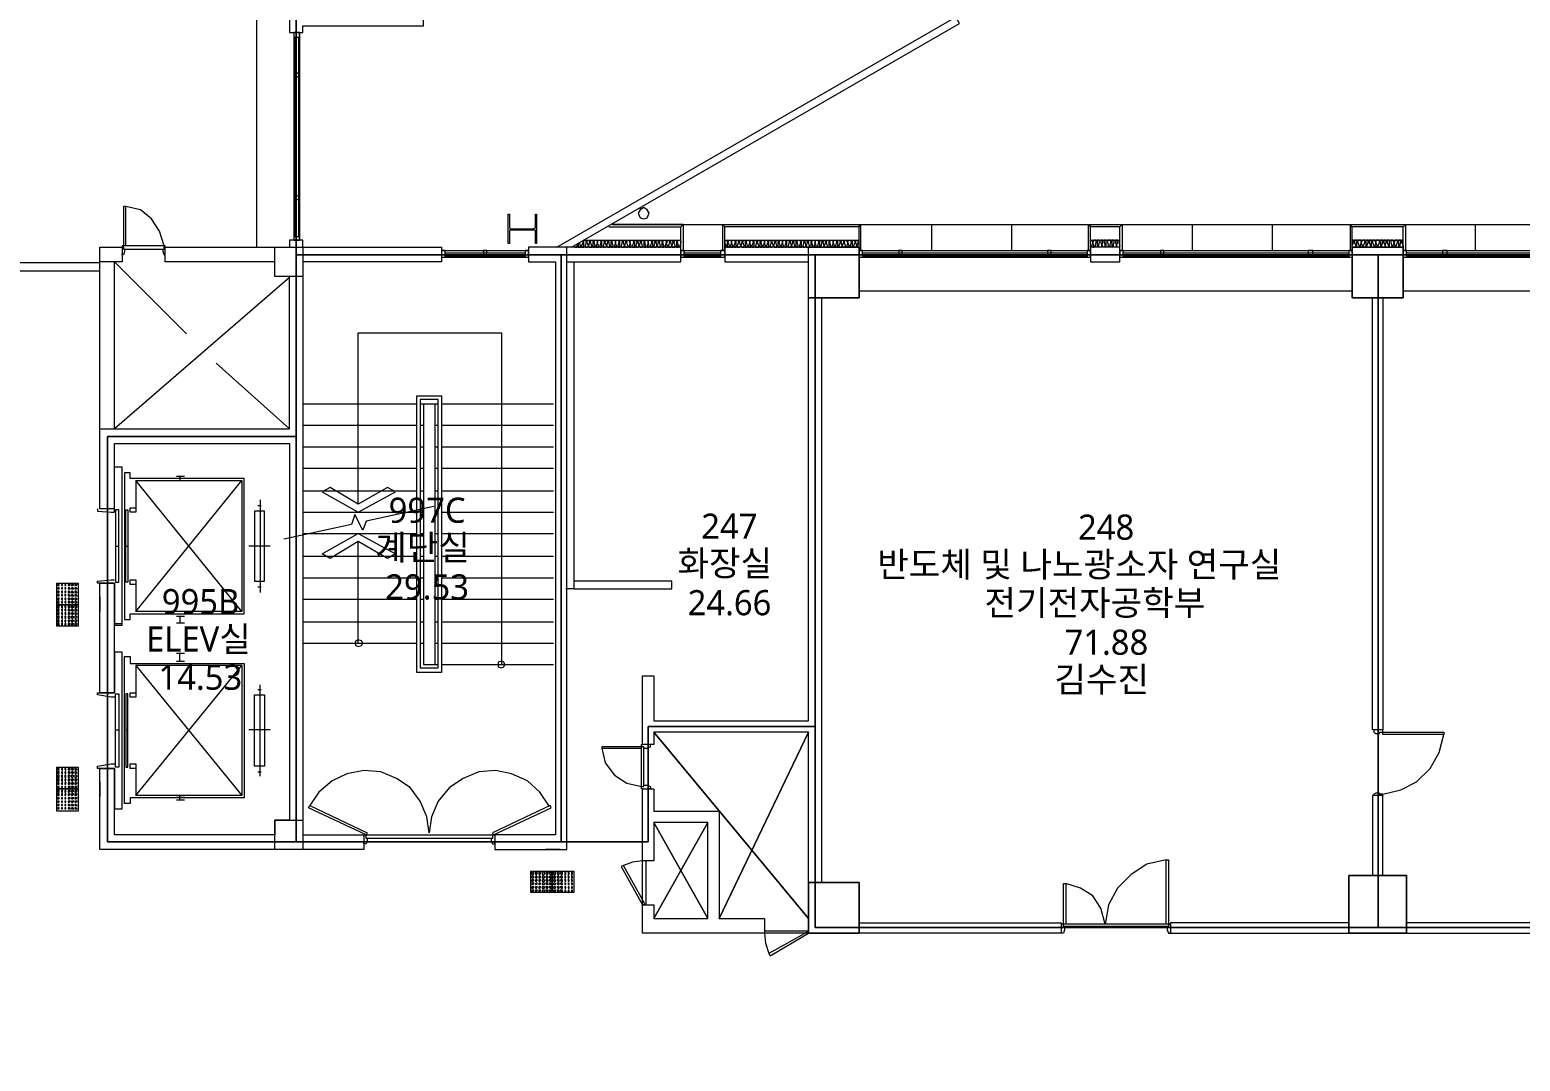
# Model space of a CAD drawing. Header units: millimetres. Extents: x -4020 to 126975, y -1911 to 106713.
# Drawn here: x 75622 to 96153, y 27862 to 42070 of the extents above; entities that cross this region are included whole.
import ezdxf

# ---------------------------------------------------------------- set-up
doc = ezdxf.new("R2010")
doc.units = ezdxf.units.MM
doc.layers.add('PDF_문자', color=7, linetype='Continuous')
doc.layers.add('PDF_형상', color=7, linetype='Continuous')
doc.styles.add('PDF 맑은 고딕', font='malgun.ttf')

msp = doc.modelspace()

# ---------------------------------------------------------------- linework, layer by layer
at = {"layer": 'PDF_형상', "lineweight": 5}
for points in [[(83083, 39078), (88430, 42156), (87933, 43026)], [(79197, 42731), (79197, 42031), (79383, 42031), (79383, 42125), (81047, 42125), (81047, 42715), (80440, 42731)], [(74083, 42622), (79290, 42622), (79290, 38969), (86441, 38969), (109447, 38969), (109447, 24466), (105436, 24466), (105436, 20471), (101690, 20471), (97944, 20471), (94198, 20471), (90436, 20471), (86689, 20471), (82943, 20471), (79197, 20471), (75435, 20471)], [(109447, 27000), (109447, 29704), (105436, 29704), (101690, 29704), (94198, 29704), (86441, 29704), (86441, 32471), (84140, 32471), (84140, 30886), (79290, 30886), (76694, 30886), (76694, 36466), (79290, 36466), (79290, 38969), (79290, 42622), (74083, 42622)], [(79197, 42575), (78746, 42575), (78746, 39078)], [(82881, 39078), (88384, 42249)], [(79259, 42031), (79259, 39171)], [(79275, 41969), (79275, 39218)], [(79321, 41969), (79321, 39218)], [(79337, 42031), (79337, 39171)], [(76943, 39093), (76943, 39637), (76912, 39637), (76912, 39047), (77471, 39047), (77471, 39093), (77409, 39295), (77300, 39466), (77145, 39591), (76943, 39637)], [(84031, 39622), (84031, 39606)], [(83596, 39358), (84591, 39358), (84622, 39389), (83643, 39389), (108810, 39389)], [(88042, 39389), (88042, 39031)], [(89146, 39389), (89146, 39031)], [(91633, 39389), (91633, 39031)], [(92736, 39389), (92736, 39031)], [(95534, 39389), (95534, 39031)], [(78995, 38876), (77487, 38876), (77487, 39078), (81295, 39078), (81295, 38876), (79383, 38876), (79383, 30979), (80223, 30979), (80223, 30777), (76585, 30777), (76585, 31896), (76787, 31896), (76787, 31337), (76896, 31337), (76896, 33497), (76787, 33497), (76787, 32938), (76585, 32938), (76585, 34446), (76787, 34446), (76787, 33870), (76896, 33870), (76896, 36047), (76787, 36047)], [(76787, 35472), (76585, 35472), (76585, 39078), (76896, 39078), (76896, 38876), (76585, 38876)], [(77487, 39078), (77487, 39093), (76896, 39093), (76896, 39078)], [(76927, 39047), (76927, 39016), (76912, 38969), (76896, 38969), (76896, 38985)], [(77456, 39047), (77456, 39016), (77471, 38969), (77487, 38969), (77487, 38985)], [(81295, 39031), (82492, 39031)], [(83021, 38876), (84591, 38876), (84591, 39078), (82492, 39078), (82492, 38876), (82865, 38876), (82865, 30979), (82026, 30979), (82026, 30777), (83021, 30777), (83021, 39078)], [(83114, 39093), (83130, 39078), (83145, 39078), (83161, 39078), (83161, 39093), (83161, 39109)], [(83176, 39125), (83176, 39093), (83176, 39078), (83192, 39078), (83207, 39078), (83207, 39093), (83192, 39140)], [(83239, 39156), (83239, 39140), (83223, 39093), (83223, 39078), (83239, 39078), (83254, 39078), (83254, 39093), (83254, 39140), (83254, 39156), (83254, 39171), (83270, 39171), (83285, 39156), (83285, 39140), (83270, 39093), (83270, 39078), (83285, 39078), (83301, 39078), (83316, 39093), (83301, 39140), (83301, 39156), (83301, 39171), (83316, 39171), (83332, 39156), (83332, 39140), (83316, 39093), (83316, 39078), (83347, 39078), (83363, 39078), (83363, 39093), (83347, 39140), (83347, 39156), (83363, 39171), (83378, 39171), (83378, 39156), (83378, 39140), (83378, 39093), (83378, 39078), (83394, 39078), (83410, 39078), (83410, 39093), (83394, 39140), (83394, 39156), (83410, 39171), (83425, 39171), (83441, 39156), (83441, 39140), (83441, 39156), (83456, 39171), (83472, 39171), (83487, 39156), (83487, 39140), (83472, 39093), (83472, 39078), (83487, 39078), (83503, 39078), (83503, 39093), (83503, 39140), (83503, 39156), (83503, 39171), (83518, 39171), (83534, 39156), (83534, 39140), (83518, 39093), (83518, 39078), (83534, 39078), (83549, 39078), (83565, 39093), (83549, 39140), (83549, 39156), (83565, 39171), (83581, 39156), (83581, 39140), (83565, 39093), (83581, 39078), (83596, 39078), (83612, 39078), (83612, 39093), (83596, 39140), (83596, 39156), (83612, 39171), (83627, 39171), (83627, 39156), (83627, 39140), (83627, 39093), (83627, 39078), (83643, 39078), (83658, 39078), (83658, 39093), (83643, 39140), (83643, 39156), (83658, 39171), (83674, 39171), (83689, 39156), (83689, 39140), (83689, 39156), (83705, 39171), (83720, 39171), (83736, 39156), (83736, 39140), (83720, 39093), (83720, 39078), (83736, 39078), (83751, 39078), (83751, 39093), (83751, 39140), (83751, 39156), (83751, 39171), (83767, 39171), (83783, 39156), (83783, 39140), (83767, 39093), (83767, 39078), (83783, 39078), (83814, 39078), (83814, 39093), (83798, 39140), (83798, 39156), (83814, 39171), (83829, 39171), (83829, 39156), (83829, 39140), (83814, 39093), (83829, 39078), (83845, 39078), (83860, 39078), (83860, 39093), (83845, 39140), (83845, 39156), (83860, 39171), (83876, 39171), (83876, 39156), (83891, 39140), (83891, 39156), (83907, 39171), (83922, 39171), (83938, 39156), (83938, 39140), (83922, 39093), (83922, 39078), (83938, 39078), (83954, 39078), (83954, 39093), (83954, 39140), (83954, 39156), (83954, 39171), (83969, 39171), (83985, 39156), (83985, 39140), (83969, 39093), (83969, 39078), (83985, 39078), (84000, 39078), (84016, 39093), (84000, 39140), (84000, 39156), (84000, 39171), (84016, 39171), (84031, 39156), (84031, 39140), (84016, 39093), (84031, 39078), (84047, 39078), (84062, 39078), (84062, 39093), (84047, 39140), (84047, 39156), (84062, 39171), (84078, 39171), (84078, 39156), (84078, 39140), (84078, 39093), (84078, 39078), (84093, 39078), (84109, 39078), (84109, 39093), (84093, 39140), (84093, 39156), (84109, 39171), (84125, 39171), (84140, 39156), (84140, 39140), (84140, 39156), (84156, 39171), (84171, 39171), (84187, 39156), (84187, 39140), (84171, 39093), (84171, 39078), (84187, 39078), (84202, 39078), (84202, 39093), (84202, 39140), (84202, 39156), (84202, 39171), (84218, 39171), (84233, 39156), (84233, 39140), (84218, 39093), (84218, 39078), (84233, 39078), (84249, 39078), (84264, 39093), (84249, 39140), (84249, 39156), (84264, 39171), (84280, 39171), (84280, 39156), (84280, 39140), (84264, 39093), (84280, 39078), (84296, 39078), (84311, 39078), (84311, 39093), (84296, 39140), (84296, 39156), (84311, 39171), (84327, 39171), (84327, 39156), (84327, 39140), (84327, 39093), (84327, 39078), (84342, 39078), (84358, 39078), (84358, 39093), (84342, 39140), (84342, 39156), (84358, 39171), (84373, 39171), (84389, 39156), (84389, 39140), (84404, 39156), (84404, 39171), (84420, 39171), (84435, 39156), (84435, 39140), (84420, 39093), (84420, 39078), (84435, 39078), (84451, 39078), (84467, 39093), (84451, 39140), (84451, 39156), (84451, 39171), (84467, 39171), (84482, 39156), (84482, 39140), (84467, 39093), (84467, 39078), (84498, 39078), (84513, 39078), (84513, 39093), (84498, 39140), (84498, 39156), (84513, 39171), (84529, 39171), (84529, 39156), (84529, 39140), (84529, 39093), (84529, 39078), (84544, 39078), (84560, 39078), (84560, 39093), (84544, 39140), (84544, 39156), (84560, 39171), (84575, 39171), (84591, 39156), (84591, 39140), (84575, 39093), (84575, 39078), (84591, 39078)], [(83254, 39171), (84591, 39171)], [(87047, 29767), (89829, 29767), (89829, 29627), (86347, 29627), (86347, 32394), (84218, 32394), (84218, 32223), (84062, 32223), (84062, 33171), (84218, 33171), (84218, 32549), (86347, 32549), (86347, 39078)], [(84591, 39031), (85197, 39031)], [(85197, 39171), (87047, 39171)], [(85197, 39078), (85213, 39078), (85213, 39093), (85197, 39140), (85197, 39156), (85213, 39171), (85228, 39171), (85228, 39156), (85228, 39140), (85228, 39093), (85228, 39078), (85244, 39078), (85259, 39078), (85259, 39093), (85244, 39140), (85244, 39156), (85259, 39171), (85275, 39171), (85290, 39156), (85290, 39140), (85290, 39156), (85306, 39171), (85322, 39171), (85337, 39156), (85337, 39140), (85322, 39093), (85322, 39078), (85337, 39078), (85353, 39078), (85353, 39093), (85353, 39140), (85353, 39156), (85353, 39171), (85368, 39171), (85384, 39156), (85384, 39140), (85368, 39093), (85368, 39078), (85384, 39078), (85399, 39078), (85415, 39093), (85399, 39140), (85399, 39156), (85415, 39171), (85430, 39171), (85430, 39156), (85430, 39140), (85415, 39093), (85430, 39078), (85446, 39078), (85461, 39078), (85461, 39093), (85446, 39140), (85446, 39156), (85461, 39171), (85477, 39171), (85477, 39156), (85477, 39140), (85477, 39093), (85477, 39078), (85493, 39078), (85508, 39078), (85508, 39093), (85493, 39140), (85493, 39156), (85508, 39171), (85524, 39171), (85539, 39156), (85539, 39140), (85539, 39156), (85555, 39171), (85570, 39171), (85586, 39156), (85586, 39140), (85570, 39093), (85570, 39078), (85586, 39078), (85601, 39078), (85601, 39093), (85601, 39140), (85601, 39156), (85601, 39171), (85617, 39171), (85632, 39156), (85632, 39140), (85617, 39093), (85617, 39078), (85632, 39078), (85663, 39078), (85663, 39093), (85648, 39140), (85648, 39156), (85663, 39171), (85679, 39171), (85679, 39156), (85679, 39140), (85679, 39093), (85679, 39078), (85695, 39078), (85710, 39078), (85710, 39093), (85695, 39140), (85695, 39156), (85710, 39171), (85726, 39171), (85741, 39156), (85741, 39140), (85741, 39156), (85757, 39171), (85772, 39171), (85788, 39156), (85788, 39140), (85772, 39093), (85772, 39078), (85788, 39078), (85803, 39078), (85803, 39093), (85803, 39140), (85803, 39156), (85803, 39171), (85819, 39171), (85834, 39156), (85834, 39140), (85819, 39093), (85819, 39078), (85834, 39078), (85850, 39078), (85866, 39093), (85850, 39140), (85850, 39156), (85850, 39171), (85866, 39171), (85881, 39156), (85881, 39140), (85866, 39093), (85881, 39078), (85897, 39078), (85912, 39078), (85912, 39093), (85897, 39140), (85897, 39156), (85912, 39171), (85928, 39171), (85928, 39156), (85928, 39140), (85928, 39093), (85928, 39078), (85943, 39078), (85959, 39078), (85959, 39093), (85943, 39140), (85943, 39156), (85959, 39171), (85974, 39171), (85990, 39156), (85990, 39140), (85990, 39156), (86005, 39171), (86021, 39171), (86037, 39156), (86037, 39140), (86021, 39093), (86021, 39078), (86037, 39078), (86052, 39078), (86052, 39093), (86052, 39140), (86052, 39156), (86052, 39171), (86068, 39171), (86083, 39156), (86083, 39140), (86068, 39093), (86068, 39078), (86083, 39078), (86114, 39078), (86114, 39093), (86099, 39140), (86099, 39156), (86114, 39171), (86130, 39171), (86130, 39156), (86130, 39140), (86114, 39093), (86130, 39078), (86145, 39078), (86161, 39078), (86161, 39093), (86145, 39140), (86145, 39156), (86161, 39171), (86176, 39171), (86176, 39156), (86176, 39140), (86176, 39093), (86176, 39078), (86192, 39078), (86208, 39078), (86208, 39093), (86192, 39140), (86192, 39156), (86208, 39171), (86223, 39171), (86239, 39156), (86239, 39140), (86223, 39093), (86223, 39078), (86239, 39078), (86254, 39078), (86254, 39093), (86254, 39140), (86254, 39156), (86254, 39171), (86270, 39171), (86285, 39156), (86285, 39140), (86270, 39093), (86270, 39078), (86285, 39078), (86301, 39078), (86316, 39093), (86301, 39140), (86301, 39156), (86301, 39171), (86316, 39171), (86332, 39156), (86332, 39140), (86316, 39093), (86316, 39078), (86347, 39078), (86363, 39078), (86363, 39093), (86347, 39140), (86347, 39156), (86363, 39171), (86379, 39171), (86379, 39156), (86379, 39140), (86379, 39093), (86379, 39078), (86394, 39078), (86410, 39078), (86410, 39093), (86394, 39140), (86394, 39156), (86410, 39171), (86425, 39171), (86441, 39156), (86441, 39140), (86441, 39156), (86456, 39171), (86472, 39171), (86487, 39156), (86487, 39140), (86472, 39093), (86472, 39078), (86487, 39078), (86503, 39078), (86503, 39093), (86503, 39140), (86503, 39156), (86503, 39171), (86518, 39171), (86534, 39156), (86534, 39140), (86518, 39093), (86518, 39078), (86534, 39078), (86550, 39078), (86565, 39093), (86550, 39140), (86550, 39156), (86565, 39171), (86581, 39156), (86581, 39140), (86565, 39093), (86581, 39078), (86596, 39078), (86612, 39078), (86612, 39093), (86596, 39140), (86596, 39156), (86612, 39171), (86627, 39171), (86627, 39156), (86627, 39140), (86627, 39093), (86627, 39078), (86643, 39078), (86658, 39078), (86658, 39093), (86643, 39140), (86643, 39156), (86658, 39171), (86674, 39171), (86689, 39156), (86689, 39140), (86689, 39156), (86705, 39171), (86721, 39171), (86736, 39156), (86736, 39140), (86721, 39093), (86721, 39078), (86736, 39078), (86752, 39078), (86752, 39093), (86752, 39140), (86752, 39156), (86752, 39171), (86767, 39171), (86783, 39156), (86783, 39140), (86767, 39093), (86767, 39078), (86783, 39078), (86814, 39078), (86814, 39093), (86798, 39140), (86798, 39156), (86814, 39171), (86829, 39171), (86829, 39156), (86829, 39140), (86814, 39093), (86829, 39078), (86845, 39078), (86860, 39078), (86860, 39093), (86845, 39140), (86845, 39156), (86860, 39171), (86876, 39171), (86876, 39156), (86892, 39140), (86892, 39156), (86907, 39171), (86923, 39171), (86938, 39156), (86938, 39140), (86923, 39093), (86923, 39078), (86938, 39078), (86954, 39078), (86954, 39093), (86954, 39140), (86954, 39156), (86954, 39171), (86969, 39171), (86985, 39156), (86985, 39140), (86969, 39093), (86969, 39078), (86985, 39078), (87000, 39078), (87016, 39093), (87000, 39140), (87000, 39156), (87000, 39171), (87016, 39171), (87031, 39156), (87031, 39140), (87016, 39093), (87031, 39078), (87047, 39078)], [(86347, 38378), (87047, 38378), (87047, 39078), (85197, 39078), (85197, 38876), (86347, 38876)], [(87047, 39031), (90234, 39031)], [(90638, 39031), (93840, 39031)], [(94540, 39031), (97742, 39031)], [(76585, 38860), (74145, 38860), (74145, 38751), (76585, 38751)], [(79197, 38658), (76787, 36575), (76787, 38876), (77782, 37881)], [(81295, 38938), (82492, 38938)], [(81342, 39000), (82446, 39000)], [(81342, 38954), (82446, 38954)], [(83114, 38876), (83114, 34368), (83005, 34368)], [(84591, 38938), (85197, 38938)], [(84638, 39000), (85135, 39000)], [(84638, 38954), (85135, 38954)], [(87047, 38938), (90234, 38938)], [(87094, 39000), (90187, 39000)], [(87094, 38954), (90187, 38954)], [(90638, 38938), (93840, 38938)], [(90684, 39000), (93793, 39000)], [(90684, 38954), (93793, 38954)], [(94540, 38938), (97742, 38938)], [(94586, 39000), (97695, 39000)], [(94586, 38954), (97695, 38954)], [(76585, 36575), (79197, 36575), (79197, 38674)], [(93840, 38472), (87047, 38472)], [(101348, 38472), (94540, 38472)], [(86534, 30326), (86534, 38378)], [(94260, 38378), (94260, 32425), (94120, 32425), (94120, 38378)], [(80145, 35534), (80145, 37896), (82119, 37896), (82119, 33326)], [(78187, 37477), (79197, 36575)], [(79383, 36917), (80953, 36917)], [(81000, 36917), (81249, 36917)], [(81047, 36917), (81047, 33326), (81249, 33326)], [(81202, 36917), (81202, 33326)], [(81295, 36917), (82834, 36917)], [(79383, 36622), (80953, 36622)], [(81000, 36622), (81047, 36622)], [(81202, 36622), (81249, 36622)], [(81295, 36622), (82834, 36622)], [(76554, 35472), (76554, 35440), (76741, 35425), (76787, 35425), (76787, 36373), (79197, 36373), (79197, 31181), (78995, 31181), (78995, 30979), (76787, 30979), (76787, 31896), (76554, 31896), (76554, 31927), (76741, 31958), (76787, 31958)], [(79383, 36326), (80953, 36326)], [(81000, 36326), (81047, 36326)], [(81202, 36326), (81249, 36326)], [(81295, 36326), (82834, 36326)], [(79383, 36031), (80953, 36031)], [(81000, 36031), (81047, 36031)], [(81202, 36031), (81249, 36031)], [(81295, 36031), (82834, 36031)], [(77083, 35860), (77083, 35425), (77005, 35425), (77005, 35487), (77083, 35487)], [(78544, 34057), (77083, 35860), (78544, 35860), (78544, 34057), (77083, 34057), (78544, 35860)], [(77642, 35922), (77751, 35922)], [(77642, 35860), (77751, 35860)], [(77689, 35922), (77689, 35860)], [(78793, 35596), (78793, 34321)], [(79383, 35720), (80953, 35720)], [(81000, 35720), (81047, 35720)], [(81202, 35720), (81249, 35720)], [(81295, 35720), (82834, 35720)], [(78762, 35518), (78808, 35518)], [(81187, 35503), (80254, 35301), (80207, 35176), (80099, 35394), (80052, 35254), (79119, 35052)], [(79383, 35425), (80953, 35425)], [(81000, 35425), (81047, 35425)], [(81202, 35425), (81249, 35425)], [(81295, 35425), (82834, 35425)], [(79383, 35130), (80953, 35130)], [(81000, 35130), (81047, 35130)], [(81202, 35130), (81249, 35130)], [(81295, 35130), (82834, 35130)], [(76803, 34959), (76850, 34959)], [(76943, 34959), (76974, 34959)], [(78933, 34959), (78637, 34959)], [(80145, 33622), (80145, 35021)], [(79383, 34819), (80953, 34819)], [(81000, 34819), (81047, 34819)], [(81202, 34819), (81249, 34819)], [(81295, 34819), (82834, 34819)], [(79383, 34523), (80953, 34523)], [(81000, 34523), (81047, 34523)], [(81202, 34523), (81249, 34523)], [(81295, 34523), (82834, 34523)], [(76787, 32876), (76741, 32876), (76554, 32907), (76554, 32938), (76787, 32938), (76787, 34446), (76554, 34446), (76554, 34477), (76741, 34492), (76787, 34492)], [(77083, 34430), (77005, 34430), (77005, 34492), (77083, 34492), (77083, 34057)], [(78762, 34399), (78808, 34399)], [(83114, 34368), (84467, 34368), (84467, 34477), (83114, 34477)], [(76585, 34259), (76585, 34057), (76585, 34259)], [(79383, 34228), (80953, 34228)], [(81000, 34228), (81047, 34228)], [(81202, 34228), (81249, 34228)], [(81295, 34228), (82834, 34228)], [(76896, 33886), (76787, 33886)], [(77642, 33995), (77751, 33995)], [(77642, 33901), (77751, 33901)], [(77689, 33995), (77689, 33901)], [(79383, 33917), (80953, 33917)], [(81000, 33917), (81047, 33917)], [(81202, 33917), (81249, 33917)], [(81295, 33917), (82834, 33917)], [(77642, 33482), (77751, 33482)], [(77689, 33373), (77689, 33482)], [(79383, 33622), (80953, 33622)], [(80207, 33622), (80192, 33653), (80145, 33668), (80114, 33653), (80099, 33622)], [(81000, 33622), (81047, 33622)], [(81202, 33622), (81249, 33622)], [(81295, 33622), (82834, 33622)], [(78544, 33311), (77083, 33311), (77083, 32876), (77005, 32876), (77005, 32938), (77083, 32938)], [(77083, 33311), (78544, 31523)], [(77642, 33373), (77751, 33373)], [(81295, 33326), (82834, 33326)], [(82166, 33326), (82150, 33357), (82119, 33373), (82073, 33357), (82073, 33326)], [(84062, 33171), (84218, 33171), (84218, 32549)], [(78762, 32984), (78808, 32984)], [(78793, 31787), (78793, 33047)], [(76803, 32425), (76850, 32425)], [(76943, 32425), (76974, 32425)], [(78933, 32425), (78637, 32425)], [(94135, 32425), (94135, 32394), (94166, 32378), (94213, 32378), (94213, 32394), (95099, 32394), (95099, 32363), (94260, 32363), (94260, 32425)], [(94260, 31539), (94508, 31601), (94726, 31710), (94913, 31896), (95037, 32114), (95099, 32363)], [(83503, 32176), (83549, 31974), (83674, 31803), (83845, 31694), (84047, 31648), (84078, 31648), (84078, 32192), (84047, 32192), (84047, 32223), (84062, 32223)], [(84062, 31616), (84047, 31616), (84047, 32176)], [(84078, 32176), (84125, 32176), (84171, 32192), (84171, 32223), (84156, 32223)], [(77083, 31896), (77005, 31896), (77005, 31958), (77083, 31958), (77083, 31523)], [(78762, 31850), (78808, 31850)], [(82772, 31383), (82648, 31570), (82477, 31725), (82259, 31819), (82042, 31865), (81808, 31850), (81591, 31756), (81404, 31632), (81249, 31445), (81156, 31228), (81124, 31010), (81093, 31228), (81000, 31445), (80860, 31632), (80674, 31756), (80456, 31850), (80223, 31865), (79990, 31819), (79788, 31725), (79601, 31570), (79477, 31383)], [(76585, 31710), (76585, 31508), (76585, 31710)], [(84078, 31663), (84125, 31663), (84171, 31648), (84171, 31616), (84156, 31616)], [(77642, 31523), (77751, 31523)], [(77642, 31461), (77751, 31461)], [(77689, 31461), (77689, 31523)], [(94260, 30419), (94260, 31523), (94120, 31523), (94120, 30419)], [(94260, 31523), (94260, 31539), (94213, 31539), (94213, 31554), (94166, 31554), (94135, 31539), (94135, 31523)], [(80223, 30964), (80223, 30979), (82026, 30979)], [(80269, 30932), (80269, 30901), (80254, 30855), (80223, 30855), (80223, 30870)], [(81995, 30979), (81995, 30932), (80254, 30932), (80254, 30979)], [(81979, 30932), (81979, 30901), (81995, 30855), (82026, 30855), (82026, 30870)], [(82726, 30777), (82928, 30777), (82726, 30777)], [(84062, 30015), (84062, 30622), (83922, 30606), (83798, 30559)], [(84109, 30622), (84109, 30015)], [(91275, 29751), (91275, 30637), (91306, 30637), (91306, 29720), (89861, 29720), (89861, 30311), (89892, 30311), (89892, 29751)], [(91275, 30637), (91011, 30575), (90793, 30435), (90607, 30248), (90482, 30015), (90436, 29751), (90374, 29969), (90265, 30140), (90094, 30248), (89892, 30311)], [(94586, 29627), (94586, 30419), (93793, 30419), (93793, 29627)], [(86347, 30326), (87047, 30326), (87047, 29627)], [(85741, 29658), (86347, 29658)], [(86347, 29627), (85741, 29627), (85757, 29487), (85803, 29347)], [(91337, 29736), (91337, 29751), (89829, 29751), (89829, 29736)], [(89876, 29720), (89876, 29673), (89861, 29627), (89829, 29627), (89829, 29642)], [(91291, 29720), (91291, 29673), (91306, 29627), (91337, 29627), (91337, 29642)], [(93793, 29767), (91337, 29767), (91337, 29627), (97338, 29627), (97338, 29767), (94586, 29767)]]:
    msp.add_lwpolyline(points, dxfattribs=at)
for points in [[(79259, 42031), (79259, 41969), (79337, 41969), (79337, 42031)], [(79259, 41472), (79259, 41425), (79337, 41425), (79337, 41472)], [(79259, 39777), (79259, 39731), (79337, 39731), (79337, 39777)], [(82586, 39358), (82586, 39529), (82601, 39529), (82601, 39125), (82586, 39125), (82586, 39295), (82586, 39311), (82555, 39311), (82244, 39311), (82228, 39311), (82228, 39295), (82228, 39125), (82213, 39125), (82213, 39529), (82228, 39529), (82228, 39358), (82228, 39342), (82244, 39327), (82555, 39327), (82586, 39342)], [(84156, 39544), (84125, 39591), (84078, 39622), (84031, 39591), (84000, 39544), (84031, 39482), (84078, 39466), (84125, 39482)], [(79259, 39218), (79259, 39171), (79337, 39171), (79337, 39218)], [(84591, 39358), (84622, 39389), (84622, 39031), (84591, 39031)], [(85197, 39358), (85166, 39389), (87063, 39389), (87031, 39358)], [(85197, 39358), (85166, 39389), (85166, 39031), (85197, 39031)], [(87047, 39358), (87063, 39389), (87063, 39031), (87047, 39031)], [(90234, 39358), (90203, 39389), (90203, 39031), (90234, 39031)], [(90249, 39358), (90218, 39389), (90669, 39389), (90638, 39358)], [(90638, 39358), (90669, 39389), (90669, 39031), (90638, 39031)], [(93840, 39358), (93809, 39389), (93809, 39031), (93840, 39031), (93840, 39358), (93809, 39389), (94571, 39389), (94540, 39358)], [(94540, 39358), (94571, 39389), (94571, 39031), (94540, 39031)], [(78995, 38674), (78995, 39078), (79383, 39078), (79383, 38674)], [(79197, 39078), (79383, 39078), (79383, 39171), (79197, 39171)], [(81295, 38938), (81342, 38938), (81342, 39031), (81295, 39031)], [(81871, 38938), (81917, 38938), (81917, 39031), (81871, 39031)], [(82446, 38938), (82492, 38938), (82492, 39031), (82446, 39031)], [(83441, 39140), (83425, 39093), (83425, 39078), (83441, 39078), (83456, 39078), (83456, 39093)], [(83689, 39140), (83674, 39093), (83674, 39078), (83689, 39078), (83705, 39078), (83705, 39093)], [(83891, 39140), (83876, 39093), (83876, 39078), (83891, 39078), (83907, 39078), (83907, 39093)], [(84140, 39140), (84125, 39093), (84125, 39078), (84140, 39078), (84156, 39078), (84156, 39093)], [(84389, 39140), (84373, 39093), (84373, 39078), (84389, 39078), (84404, 39078), (84404, 39093)], [(84591, 38938), (84638, 38938), (84638, 39031), (84591, 39031)], [(85135, 38938), (85197, 38938), (85197, 39031), (85135, 39031)], [(85290, 39140), (85275, 39093), (85275, 39078), (85290, 39078), (85306, 39078), (85306, 39093)], [(85539, 39140), (85524, 39093), (85524, 39078), (85539, 39078), (85555, 39078), (85555, 39093)], [(85741, 39140), (85726, 39093), (85726, 39078), (85741, 39078), (85757, 39078), (85757, 39093)], [(85990, 39140), (85974, 39093), (85974, 39078), (85990, 39078), (86005, 39078), (86005, 39093)], [(86347, 38378), (86347, 39078), (87047, 39078), (87047, 38378)], [(86441, 39140), (86425, 39093), (86425, 39078), (86441, 39078), (86456, 39078), (86456, 39093)], [(86689, 39140), (86674, 39093), (86674, 39078), (86689, 39078), (86705, 39078), (86705, 39093)], [(86892, 39140), (86876, 39093), (86876, 39078), (86892, 39078), (86907, 39078), (86907, 39093)], [(87047, 38938), (87094, 38938), (87094, 39031), (87047, 39031)], [(87591, 38938), (87638, 38938), (87638, 39031), (87591, 39031)], [(89643, 38938), (89690, 38938), (89690, 39031), (89643, 39031)], [(90187, 38938), (90234, 38938), (90234, 39031), (90187, 39031)], [(90622, 39140), (90638, 39093), (90622, 39078), (90607, 39078), (90591, 39093), (90607, 39140), (90607, 39171), (90591, 39171), (90576, 39171), (90576, 39140), (90591, 39093), (90576, 39078), (90560, 39078), (90545, 39093), (90560, 39140), (90560, 39171), (90545, 39171), (90529, 39171), (90529, 39140), (90529, 39093), (90529, 39078), (90513, 39078), (90498, 39093), (90513, 39140), (90513, 39171), (90498, 39171), (90467, 39171), (90467, 39140), (90482, 39093), (90467, 39078), (90451, 39078), (90451, 39093), (90451, 39140), (90451, 39171), (90436, 39171), (90420, 39171), (90420, 39140), (90436, 39093), (90420, 39078), (90405, 39078), (90405, 39093), (90389, 39093), (90405, 39140), (90405, 39171), (90389, 39171), (90374, 39171), (90374, 39140), (90389, 39093), (90374, 39078), (90358, 39078), (90342, 39093), (90358, 39140), (90358, 39171), (90342, 39171), (90327, 39171), (90327, 39140), (90327, 39093), (90327, 39078), (90311, 39078), (90296, 39093), (90311, 39140), (90311, 39171), (90296, 39171), (90280, 39171), (90265, 39140), (90249, 39171), (90234, 39171), (90638, 39171), (90622, 39171)], [(90234, 39078), (90234, 38876), (90638, 38876), (90638, 39078)], [(90265, 39140), (90249, 39093), (90265, 39078), (90280, 39078), (90280, 39093)], [(90638, 38938), (90684, 38938), (90684, 39031), (90638, 39031)], [(91197, 38938), (91244, 38938), (91244, 39031), (91197, 39031)], [(93234, 38938), (93296, 38938), (93296, 39031), (93234, 39031)], [(93793, 38938), (93840, 38938), (93840, 39031), (93793, 39031)], [(94524, 39140), (94540, 39093), (94540, 39078), (94524, 39078), (94508, 39078), (94493, 39078), (94493, 39093), (94508, 39140), (94508, 39171), (94493, 39171), (94477, 39171), (94477, 39140), (94477, 39093), (94477, 39078), (94462, 39078), (94446, 39078), (94446, 39093), (94462, 39140), (94462, 39171), (94446, 39171), (94431, 39171), (94415, 39140), (94400, 39171), (94384, 39171), (94369, 39171), (94369, 39140), (94384, 39093), (94384, 39078), (94369, 39078), (94353, 39078), (94353, 39093), (94353, 39140), (94353, 39171), (94337, 39171), (94322, 39171), (94322, 39140), (94337, 39093), (94337, 39078), (94322, 39078), (94306, 39078), (94291, 39078), (94291, 39093), (94306, 39140), (94306, 39171), (94291, 39171), (94275, 39171), (94275, 39140), (94291, 39093), (94291, 39078), (94275, 39078), (94260, 39078), (94244, 39078), (94244, 39093), (94260, 39140), (94260, 39171), (94244, 39171), (94229, 39171), (94229, 39140), (94229, 39093), (94229, 39078), (94213, 39078), (94198, 39078), (94198, 39093), (94213, 39140), (94213, 39171), (94198, 39171), (94166, 39171), (94166, 39140), (94151, 39171), (94135, 39171), (94120, 39171), (94120, 39140), (94135, 39093), (94135, 39078), (94120, 39078), (94104, 39078), (94104, 39093), (94104, 39140), (94104, 39171), (94089, 39171), (94073, 39171), (94073, 39140), (94089, 39093), (94089, 39078), (94073, 39078), (94058, 39078), (94042, 39078), (94042, 39093), (94058, 39140), (94058, 39171), (94042, 39171), (94027, 39171), (94027, 39140), (94027, 39093), (94027, 39078), (94011, 39078), (93995, 39078), (93995, 39093), (94011, 39140), (94011, 39171), (93995, 39171), (93980, 39171), (93964, 39140), (93964, 39171), (93933, 39171), (93918, 39171), (93918, 39140), (93933, 39093), (93933, 39078), (93918, 39078), (93902, 39078), (93902, 39093), (93902, 39140), (93902, 39171), (93887, 39171), (93871, 39171), (93871, 39140), (93887, 39093), (93887, 39078), (93871, 39078), (93856, 39078), (93840, 39078), (93840, 39093), (93856, 39140), (93856, 39171), (93840, 39171), (94540, 39171), (94524, 39171)], [(94540, 39078), (93840, 39078), (93840, 38378), (94540, 38378)], [(93840, 38378), (93840, 39078), (94540, 39078), (94540, 38378)], [(93964, 39140), (93949, 39093), (93949, 39078), (93964, 39078), (93980, 39078), (93980, 39093)], [(94166, 39140), (94151, 39093), (94151, 39078), (94166, 39078), (94182, 39078), (94182, 39093)], [(94415, 39140), (94400, 39093), (94400, 39078), (94415, 39078), (94431, 39078), (94431, 39093)], [(94540, 38938), (94586, 38938), (94586, 39031), (94540, 39031)], [(95084, 38938), (95146, 38938), (95146, 39031), (95084, 39031)], [(79290, 38969), (79290, 36466), (79290, 30886), (82943, 30886), (82943, 38969)], [(82943, 38969), (82943, 30886), (84140, 30886), (84140, 32471), (86441, 32471), (86441, 38969)], [(94198, 38969), (86441, 38969), (86441, 29704), (92083, 29704), (94198, 29704), (94198, 38969), (94198, 29704), (101690, 29704), (101690, 38969)], [(81295, 33218), (80953, 33218), (80953, 37026), (81295, 37026)], [(81249, 33280), (81249, 36979), (81000, 36979), (81000, 33280)], [(76694, 36466), (76694, 30886), (79290, 30886), (79290, 36466)], [(77005, 35891), (77005, 35969), (76927, 35969), (76927, 33948), (77005, 33948), (77005, 34026), (78575, 34026), (78575, 35891)], [(80549, 35767), (80145, 35534), (79757, 35767), (79648, 35705), (80145, 35425), (80658, 35705)], [(76803, 34461), (76850, 34461), (76850, 35456), (76803, 35456)], [(76974, 35456), (76974, 34461), (76943, 34461), (76943, 35456)], [(80658, 34850), (80549, 34788), (80145, 35021), (79757, 34788), (79648, 34850), (80145, 35130)], [(76290, 34446), (76290, 34150), (75995, 34150), (75995, 34446)], [(76026, 34430), (76010, 34430), (76010, 34414), (76026, 34414)], [(76026, 34368), (76026, 34383), (76010, 34383), (76010, 34368)], [(76026, 34321), (76026, 34337), (76010, 34337), (76010, 34321)], [(76026, 34275), (76026, 34290), (76010, 34290), (76010, 34275)], [(76072, 34430), (76057, 34430), (76057, 34414), (76072, 34414)], [(76072, 34368), (76072, 34383), (76057, 34383), (76057, 34368)], [(76072, 34321), (76072, 34337), (76057, 34337), (76057, 34321)], [(76072, 34275), (76072, 34290), (76057, 34290), (76057, 34275)], [(76119, 34430), (76104, 34430), (76104, 34414), (76119, 34414)], [(76119, 34368), (76119, 34383), (76104, 34383), (76104, 34368)], [(76119, 34321), (76119, 34337), (76104, 34337), (76104, 34321)], [(76119, 34275), (76119, 34290), (76104, 34290), (76104, 34275)], [(76181, 34430), (76166, 34430), (76150, 34430), (76150, 34414), (76166, 34414)], [(76181, 34368), (76166, 34383), (76150, 34383), (76150, 34368), (76166, 34368)], [(76181, 34321), (76166, 34337), (76150, 34337), (76150, 34321), (76166, 34321)], [(76181, 34275), (76166, 34290), (76150, 34290), (76150, 34275), (76166, 34275)], [(76228, 34430), (76212, 34430), (76197, 34430), (76197, 34414), (76212, 34414)], [(76228, 34368), (76212, 34383), (76197, 34383), (76197, 34368), (76212, 34368)], [(76228, 34321), (76212, 34337), (76197, 34337), (76197, 34321), (76212, 34321)], [(76228, 34275), (76212, 34290), (76197, 34290), (76197, 34275), (76212, 34275)], [(76275, 34430), (76259, 34430), (76243, 34430), (76243, 34414), (76259, 34414)], [(76275, 34368), (76259, 34383), (76243, 34383), (76243, 34368), (76259, 34368)], [(76275, 34321), (76259, 34337), (76243, 34337), (76243, 34321), (76259, 34321)], [(76275, 34275), (76259, 34290), (76243, 34290), (76243, 34275), (76259, 34275)], [(76290, 34150), (76290, 33855), (75995, 33855), (75995, 34150)], [(76026, 34228), (76026, 34243), (76010, 34243), (76010, 34228), (76010, 34212)], [(76026, 34181), (76026, 34197), (76010, 34197), (76010, 34181), (76010, 34166)], [(76026, 34119), (76026, 34135), (76010, 34135), (76010, 34119), (76010, 34104)], [(76026, 34072), (76026, 34088), (76010, 34088), (76010, 34072), (76010, 34057)], [(76072, 34228), (76072, 34243), (76057, 34243), (76057, 34228), (76072, 34212)], [(76072, 34181), (76072, 34197), (76057, 34197), (76057, 34181), (76072, 34166)], [(76072, 34119), (76072, 34135), (76057, 34135), (76057, 34119), (76072, 34104)], [(76072, 34072), (76072, 34088), (76057, 34088), (76057, 34072), (76072, 34057)], [(76119, 34228), (76119, 34243), (76104, 34243), (76104, 34228), (76119, 34212)], [(76119, 34181), (76119, 34197), (76104, 34197), (76104, 34181), (76119, 34166)], [(76119, 34119), (76119, 34135), (76104, 34135), (76104, 34119), (76119, 34104)], [(76119, 34072), (76119, 34088), (76104, 34088), (76104, 34072), (76119, 34057)], [(76181, 34228), (76166, 34243), (76150, 34243), (76150, 34228), (76166, 34212), (76166, 34228)], [(76181, 34181), (76166, 34197), (76150, 34197), (76150, 34181), (76166, 34166), (76166, 34181)], [(76181, 34119), (76166, 34135), (76150, 34135), (76150, 34119), (76166, 34104), (76166, 34119)], [(76181, 34072), (76166, 34088), (76150, 34088), (76150, 34072), (76166, 34057), (76166, 34072)], [(76228, 34228), (76212, 34243), (76197, 34243), (76197, 34228), (76212, 34212), (76212, 34228)], [(76228, 34181), (76212, 34197), (76197, 34197), (76197, 34181), (76212, 34166), (76212, 34181)], [(76228, 34119), (76212, 34135), (76197, 34135), (76197, 34119), (76212, 34104), (76212, 34119)], [(76228, 34072), (76212, 34088), (76197, 34088), (76197, 34072), (76212, 34057), (76212, 34072)], [(76275, 34228), (76259, 34243), (76243, 34243), (76243, 34228), (76259, 34212), (76259, 34228)], [(76275, 34181), (76259, 34197), (76243, 34197), (76243, 34181), (76259, 34166), (76259, 34181)], [(76275, 34119), (76259, 34135), (76243, 34135), (76243, 34119), (76259, 34104), (76259, 34119)], [(76275, 34072), (76259, 34088), (76243, 34088), (76243, 34072), (76259, 34057), (76259, 34072)], [(76026, 34026), (76026, 34041), (76010, 34041), (76010, 34026), (76010, 34010)], [(76026, 33979), (76026, 33995), (76010, 33995), (76010, 33979), (76010, 33964), (76026, 33964)], [(76026, 33933), (76010, 33948), (76010, 33933), (76010, 33917), (76026, 33917)], [(76026, 33886), (76010, 33901), (76010, 33886), (76010, 33870), (76026, 33870)], [(76072, 34026), (76072, 34041), (76057, 34041), (76057, 34026), (76072, 34010)], [(76072, 33979), (76072, 33995), (76057, 33995), (76057, 33979), (76057, 33964), (76072, 33964)], [(76072, 33933), (76072, 33948), (76057, 33933), (76057, 33917), (76072, 33917)], [(76072, 33886), (76072, 33901), (76057, 33886), (76057, 33870), (76072, 33870)], [(76119, 34026), (76119, 34041), (76104, 34041), (76104, 34026), (76119, 34010)], [(76119, 33979), (76119, 33995), (76104, 33995), (76104, 33979), (76104, 33964), (76119, 33964)], [(76119, 33933), (76119, 33948), (76104, 33933), (76104, 33917), (76119, 33917)], [(76119, 33886), (76119, 33901), (76104, 33886), (76104, 33870), (76119, 33870)], [(76181, 34026), (76166, 34041), (76150, 34041), (76150, 34026), (76166, 34010), (76166, 34026)], [(76181, 33979), (76166, 33995), (76150, 33995), (76150, 33979), (76150, 33964), (76166, 33964)], [(76181, 33933), (76166, 33933), (76166, 33948), (76150, 33933), (76150, 33917), (76166, 33917)], [(76181, 33886), (76166, 33886), (76166, 33901), (76150, 33886), (76150, 33870), (76166, 33870)], [(76228, 34026), (76212, 34041), (76197, 34041), (76197, 34026), (76212, 34010), (76212, 34026)], [(76228, 33979), (76212, 33995), (76197, 33995), (76197, 33979), (76197, 33964), (76212, 33964)], [(76228, 33933), (76212, 33933), (76212, 33948), (76197, 33933), (76197, 33917), (76212, 33917)], [(76228, 33886), (76212, 33886), (76212, 33901), (76197, 33886), (76197, 33870), (76212, 33870)], [(76275, 34026), (76259, 34041), (76243, 34041), (76243, 34026), (76259, 34010), (76259, 34026)], [(76275, 33979), (76259, 33995), (76243, 33995), (76243, 33979), (76243, 33964), (76259, 33964)], [(76275, 33933), (76259, 33933), (76259, 33948), (76243, 33933), (76243, 33917), (76259, 33917)], [(76275, 33886), (76259, 33886), (76259, 33901), (76243, 33886), (76243, 33870), (76259, 33870)], [(80099, 33622), (80114, 33591), (80145, 33575), (80192, 33591), (80207, 33622), (80192, 33653), (80145, 33668), (80114, 33653)], [(78575, 33342), (78575, 31492), (77005, 31492), (77005, 31414), (76927, 31414), (76927, 33435), (77005, 33435), (77005, 33342)], [(78544, 33311), (78544, 31523), (77083, 31523)], [(82073, 33326), (82073, 33295), (82119, 33280), (82150, 33295), (82166, 33326), (82150, 33357), (82119, 33373), (82073, 33357)], [(76850, 32922), (76850, 31912), (76803, 31912), (76803, 32922)], [(76974, 32922), (76943, 32922), (76943, 31912), (76974, 31912)], [(86347, 29829), (84218, 32394)], [(86347, 32394), (85119, 29829)], [(84047, 32192), (83503, 32192), (83503, 32176), (84047, 32176)], [(76290, 31912), (76290, 31616), (75995, 31616), (75995, 31912)], [(76026, 31881), (76026, 31896), (76010, 31896), (76010, 31881), (76010, 31865)], [(76026, 31834), (76026, 31850), (76010, 31850), (76010, 31834), (76010, 31819)], [(76072, 31881), (76072, 31896), (76057, 31896), (76057, 31881), (76072, 31865)], [(76072, 31834), (76072, 31850), (76057, 31850), (76057, 31834), (76072, 31819)], [(76119, 31881), (76119, 31896), (76104, 31896), (76104, 31881), (76119, 31865)], [(76119, 31834), (76119, 31850), (76104, 31850), (76104, 31834), (76119, 31819)], [(76181, 31881), (76166, 31896), (76150, 31896), (76150, 31881), (76166, 31865), (76166, 31881)], [(76181, 31834), (76166, 31850), (76150, 31850), (76150, 31834), (76166, 31819), (76166, 31834)], [(76228, 31881), (76212, 31896), (76197, 31896), (76197, 31881), (76212, 31865), (76212, 31881)], [(76228, 31834), (76212, 31850), (76197, 31850), (76197, 31834), (76212, 31819), (76212, 31834)], [(76275, 31881), (76259, 31896), (76243, 31896), (76243, 31881), (76259, 31865), (76259, 31881)], [(76275, 31834), (76259, 31850), (76243, 31850), (76243, 31834), (76259, 31819), (76259, 31834)], [(76026, 31787), (76026, 31803), (76010, 31803), (76010, 31787), (76010, 31772), (76026, 31772)], [(76026, 31741), (76010, 31756), (76010, 31741), (76010, 31725), (76026, 31725)], [(76026, 31694), (76010, 31710), (76010, 31694), (76010, 31679), (76026, 31679)], [(76026, 31648), (76010, 31648), (76010, 31632), (76026, 31632)], [(76072, 31787), (76072, 31803), (76057, 31803), (76057, 31787), (76057, 31772), (76072, 31772)], [(76072, 31741), (76072, 31756), (76057, 31741), (76057, 31725), (76072, 31725)], [(76072, 31694), (76072, 31710), (76057, 31694), (76057, 31679), (76072, 31679)], [(76072, 31648), (76057, 31648), (76057, 31632), (76072, 31632)], [(76119, 31787), (76119, 31803), (76104, 31803), (76104, 31787), (76104, 31772), (76119, 31772)], [(76119, 31741), (76119, 31756), (76104, 31741), (76104, 31725), (76119, 31725)], [(76119, 31694), (76119, 31710), (76104, 31694), (76104, 31679), (76119, 31679)], [(76119, 31648), (76104, 31648), (76104, 31632), (76119, 31632)], [(76181, 31787), (76166, 31803), (76150, 31803), (76150, 31787), (76150, 31772), (76166, 31772)], [(76181, 31741), (76166, 31741), (76166, 31756), (76150, 31741), (76150, 31725), (76166, 31725)], [(76181, 31694), (76166, 31694), (76166, 31710), (76150, 31694), (76150, 31679), (76166, 31679)], [(76181, 31648), (76166, 31648), (76150, 31648), (76150, 31632), (76166, 31632)], [(76228, 31787), (76212, 31803), (76197, 31803), (76197, 31787), (76197, 31772), (76212, 31772)], [(76228, 31741), (76212, 31741), (76212, 31756), (76197, 31741), (76197, 31725), (76212, 31725)], [(76228, 31694), (76212, 31694), (76212, 31710), (76197, 31694), (76197, 31679), (76212, 31679)], [(76228, 31648), (76212, 31648), (76197, 31648), (76197, 31632), (76212, 31632)], [(76275, 31787), (76259, 31803), (76243, 31803), (76243, 31787), (76243, 31772), (76259, 31772)], [(76275, 31741), (76259, 31741), (76259, 31756), (76243, 31741), (76243, 31725), (76259, 31725)], [(76275, 31694), (76259, 31694), (76259, 31710), (76243, 31694), (76243, 31679), (76259, 31679)], [(76275, 31648), (76259, 31648), (76243, 31648), (76243, 31632), (76259, 31632)], [(76290, 31616), (76290, 31306), (75995, 31306), (75995, 31616)], [(76026, 31585), (76010, 31601), (76010, 31585), (76010, 31570), (76026, 31570)], [(76026, 31539), (76010, 31554), (76010, 31539), (76010, 31523), (76026, 31523)], [(76026, 31492), (76010, 31492), (76010, 31477), (76026, 31477)], [(76026, 31445), (76010, 31445), (76010, 31430), (76026, 31430)], [(76072, 31585), (76072, 31601), (76057, 31585), (76057, 31570), (76072, 31570)], [(76072, 31539), (76072, 31554), (76057, 31539), (76057, 31523), (76072, 31523)], [(76072, 31492), (76057, 31492), (76057, 31477), (76072, 31477)], [(76072, 31445), (76057, 31445), (76057, 31430), (76072, 31430)], [(76119, 31585), (76119, 31601), (76104, 31585), (76104, 31570), (76119, 31570)], [(76119, 31539), (76119, 31554), (76104, 31539), (76104, 31523), (76119, 31523)], [(76119, 31492), (76104, 31492), (76104, 31477), (76119, 31477)], [(76119, 31445), (76104, 31445), (76104, 31430), (76119, 31430)], [(76181, 31585), (76166, 31585), (76166, 31601), (76150, 31585), (76150, 31570), (76166, 31570)], [(76181, 31539), (76166, 31539), (76166, 31554), (76150, 31539), (76150, 31523), (76166, 31523)], [(76181, 31492), (76166, 31492), (76150, 31492), (76150, 31477), (76166, 31477)], [(76181, 31445), (76166, 31445), (76150, 31445), (76150, 31430), (76166, 31430)], [(76228, 31585), (76212, 31585), (76212, 31601), (76197, 31585), (76197, 31570), (76212, 31570)], [(76228, 31539), (76212, 31539), (76212, 31554), (76197, 31539), (76197, 31523), (76212, 31523)], [(76228, 31492), (76212, 31492), (76197, 31492), (76197, 31477), (76212, 31477)], [(76228, 31445), (76212, 31445), (76197, 31445), (76197, 31430), (76212, 31430)], [(76275, 31585), (76259, 31585), (76259, 31601), (76243, 31585), (76243, 31570), (76259, 31570)], [(76275, 31539), (76259, 31539), (76259, 31554), (76243, 31539), (76243, 31523), (76259, 31523)], [(76275, 31492), (76259, 31492), (76243, 31492), (76243, 31477), (76259, 31477)], [(76275, 31445), (76259, 31445), (76243, 31445), (76243, 31430), (76259, 31430)], [(84062, 30622), (84062, 31616), (84218, 31616), (84218, 31306), (85119, 31306), (85119, 29829), (85741, 29829), (85741, 29627), (84062, 29627), (84062, 30015), (84218, 30015), (84218, 29829), (84964, 29829), (84964, 31150), (84218, 31150), (84218, 30622)], [(76026, 31383), (76026, 31399), (76010, 31399), (76010, 31383)], [(76026, 31337), (76026, 31352), (76010, 31352), (76010, 31337)], [(76072, 31383), (76072, 31399), (76057, 31399), (76057, 31383)], [(76072, 31337), (76072, 31352), (76057, 31352), (76057, 31337)], [(76119, 31383), (76119, 31399), (76104, 31399), (76104, 31383)], [(76119, 31337), (76119, 31352), (76104, 31352), (76104, 31337)], [(76181, 31383), (76166, 31399), (76150, 31399), (76150, 31383), (76166, 31383)], [(76181, 31337), (76166, 31352), (76150, 31352), (76150, 31337), (76166, 31337)], [(76228, 31383), (76212, 31399), (76197, 31399), (76197, 31383), (76212, 31383)], [(76228, 31337), (76212, 31352), (76197, 31352), (76197, 31337), (76212, 31337)], [(76275, 31383), (76259, 31399), (76243, 31399), (76243, 31383), (76259, 31383)], [(76275, 31337), (76259, 31352), (76243, 31352), (76243, 31337), (76259, 31337)], [(80254, 30979), (79461, 31352), (79477, 31383), (80269, 31010)], [(82010, 30979), (82803, 31352), (82788, 31383), (81995, 31010)], [(79383, 31181), (79383, 30777), (78995, 30777), (78995, 31181)], [(84964, 31150), (84218, 29829)], [(84964, 29829), (84218, 31150)], [(82523, 30482), (82819, 30482), (82819, 30186), (82523, 30186)], [(82570, 30451), (82555, 30466), (82539, 30466), (82539, 30451), (82539, 30435), (82555, 30435)], [(82570, 30404), (82555, 30404), (82555, 30419), (82539, 30404), (82539, 30388), (82555, 30388)], [(82617, 30451), (82601, 30466), (82586, 30466), (82586, 30451), (82586, 30435), (82601, 30435)], [(82617, 30404), (82601, 30404), (82601, 30419), (82586, 30404), (82586, 30388), (82601, 30388)], [(82663, 30451), (82648, 30466), (82632, 30466), (82632, 30451), (82632, 30435), (82648, 30435)], [(82663, 30404), (82648, 30404), (82648, 30419), (82632, 30404), (82632, 30388), (82648, 30388)], [(82710, 30451), (82710, 30466), (82694, 30466), (82679, 30466), (82679, 30451), (82679, 30435), (82694, 30435), (82710, 30435)], [(82710, 30404), (82694, 30419), (82679, 30404), (82679, 30388), (82694, 30388), (82710, 30388)], [(82757, 30451), (82757, 30466), (82741, 30466), (82726, 30451), (82741, 30435), (82757, 30435)], [(82757, 30404), (82741, 30419), (82741, 30404), (82726, 30404), (82741, 30388), (82757, 30388)], [(82803, 30451), (82803, 30466), (82788, 30466), (82772, 30451), (82788, 30435), (82803, 30435)], [(82803, 30404), (82788, 30419), (82788, 30404), (82772, 30404), (82788, 30388), (82803, 30388)], [(82819, 30482), (83114, 30482), (83114, 30186), (82819, 30186)], [(82865, 30451), (82865, 30466), (82850, 30466), (82834, 30466), (82834, 30451), (82834, 30435), (82850, 30435), (82865, 30435)], [(82865, 30404), (82850, 30419), (82834, 30404), (82834, 30388), (82850, 30388), (82865, 30388)], [(82912, 30451), (82912, 30466), (82897, 30466), (82881, 30451), (82897, 30435), (82912, 30435)], [(82912, 30404), (82897, 30419), (82897, 30404), (82881, 30404), (82897, 30388), (82912, 30388)], [(82959, 30451), (82959, 30466), (82943, 30466), (82928, 30451), (82943, 30435), (82959, 30435)], [(82959, 30404), (82943, 30419), (82943, 30404), (82928, 30404), (82943, 30388), (82959, 30388)], [(83005, 30451), (83005, 30466), (82990, 30466), (82990, 30451), (82990, 30435), (83005, 30435)], [(83005, 30404), (82990, 30419), (82990, 30404), (82990, 30388), (83005, 30388)], [(83052, 30451), (83052, 30466), (83036, 30466), (83036, 30451), (83036, 30435), (83052, 30435)], [(83052, 30404), (83036, 30419), (83036, 30404), (83036, 30388), (83052, 30388)], [(83099, 30451), (83099, 30466), (83083, 30466), (83083, 30451), (83083, 30435), (83099, 30435)], [(83099, 30404), (83083, 30419), (83083, 30404), (83083, 30388), (83099, 30388)], [(84062, 30015), (84093, 30031), (83798, 30559), (83767, 30544)], [(93793, 29627), (93793, 30419), (94586, 30419), (94586, 29627)], [(82570, 30357), (82555, 30357), (82555, 30373), (82539, 30357), (82539, 30342), (82555, 30342)], [(82570, 30311), (82555, 30311), (82555, 30326), (82539, 30311), (82539, 30295), (82555, 30295)], [(82570, 30264), (82555, 30264), (82539, 30264), (82539, 30248), (82555, 30248)], [(82570, 30217), (82555, 30217), (82539, 30217), (82539, 30202), (82555, 30202)], [(82617, 30357), (82601, 30357), (82601, 30373), (82586, 30357), (82586, 30342), (82601, 30342)], [(82617, 30311), (82601, 30311), (82601, 30326), (82586, 30311), (82586, 30295), (82601, 30295)], [(82617, 30264), (82601, 30264), (82586, 30264), (82586, 30248), (82601, 30248)], [(82617, 30217), (82601, 30217), (82586, 30217), (82586, 30202), (82601, 30202)], [(82663, 30357), (82648, 30357), (82648, 30373), (82632, 30357), (82632, 30342), (82648, 30342)], [(82663, 30311), (82648, 30311), (82648, 30326), (82632, 30311), (82632, 30295), (82648, 30295)], [(82663, 30264), (82648, 30264), (82632, 30264), (82632, 30248), (82648, 30248)], [(82663, 30217), (82648, 30217), (82632, 30217), (82632, 30202), (82648, 30202)], [(82710, 30357), (82694, 30373), (82679, 30357), (82679, 30342), (82694, 30342), (82710, 30342)], [(82710, 30311), (82694, 30326), (82679, 30311), (82679, 30295), (82694, 30295), (82710, 30295)], [(82710, 30264), (82694, 30264), (82679, 30264), (82679, 30248), (82694, 30248), (82710, 30248)], [(82710, 30217), (82694, 30217), (82679, 30217), (82679, 30202), (82694, 30202), (82710, 30202)], [(82757, 30357), (82741, 30373), (82741, 30357), (82726, 30357), (82741, 30342), (82757, 30342)], [(82757, 30311), (82741, 30326), (82741, 30311), (82726, 30311), (82741, 30295), (82757, 30295)], [(82757, 30264), (82741, 30264), (82726, 30264), (82741, 30248), (82757, 30248)], [(82757, 30217), (82741, 30217), (82726, 30217), (82741, 30202), (82757, 30202)], [(82803, 30357), (82788, 30373), (82788, 30357), (82772, 30357), (82788, 30342), (82803, 30342)], [(82803, 30311), (82788, 30326), (82788, 30311), (82772, 30311), (82788, 30295), (82803, 30295)], [(82803, 30264), (82788, 30264), (82772, 30264), (82788, 30248), (82803, 30248)], [(82803, 30217), (82788, 30217), (82772, 30217), (82788, 30202), (82803, 30202)], [(82865, 30357), (82850, 30373), (82834, 30357), (82834, 30342), (82850, 30342), (82865, 30342)], [(82865, 30311), (82850, 30326), (82834, 30311), (82834, 30295), (82850, 30295), (82865, 30295)], [(82865, 30264), (82850, 30264), (82834, 30264), (82834, 30248), (82850, 30248), (82865, 30248)], [(82865, 30217), (82850, 30217), (82834, 30217), (82834, 30202), (82850, 30202), (82865, 30202)], [(82912, 30357), (82897, 30373), (82897, 30357), (82881, 30357), (82897, 30342), (82912, 30342)], [(82912, 30311), (82897, 30326), (82897, 30311), (82881, 30311), (82897, 30295), (82912, 30295)], [(82912, 30264), (82897, 30264), (82881, 30264), (82897, 30248), (82912, 30248)], [(82912, 30217), (82897, 30217), (82881, 30217), (82897, 30202), (82912, 30202)], [(82959, 30357), (82943, 30373), (82943, 30357), (82928, 30357), (82943, 30342), (82959, 30342)], [(82959, 30311), (82943, 30326), (82943, 30311), (82928, 30311), (82943, 30295), (82959, 30295)], [(82959, 30264), (82943, 30264), (82928, 30264), (82943, 30248), (82959, 30248)], [(82959, 30217), (82943, 30217), (82928, 30217), (82943, 30202), (82959, 30202)], [(83005, 30357), (82990, 30373), (82990, 30357), (82990, 30342), (83005, 30342)], [(83005, 30311), (82990, 30326), (82990, 30311), (82990, 30295), (83005, 30295)], [(83005, 30264), (82990, 30264), (82990, 30248), (83005, 30248)], [(83005, 30217), (82990, 30217), (82990, 30202), (83005, 30202)], [(83052, 30357), (83036, 30373), (83036, 30357), (83036, 30342), (83052, 30342)], [(83052, 30311), (83036, 30326), (83036, 30311), (83036, 30295), (83052, 30295)], [(83052, 30264), (83036, 30264), (83036, 30248), (83052, 30248)], [(83052, 30217), (83036, 30217), (83036, 30202), (83052, 30202)], [(83099, 30357), (83083, 30373), (83083, 30357), (83083, 30342), (83099, 30342)], [(83099, 30311), (83083, 30326), (83083, 30311), (83083, 30295), (83099, 30295)], [(83099, 30264), (83083, 30264), (83083, 30248), (83099, 30248)], [(83099, 30217), (83083, 30217), (83083, 30202), (83099, 30202)], [(87047, 29627), (87047, 30326), (86347, 30326), (86347, 29627)], [(86347, 29627), (86332, 29642), (85803, 29347), (85819, 29316)]]:
    msp.add_lwpolyline(points, close=True, dxfattribs=at)
at = {"layer": 'PDF_형상', "color": 1, "lineweight": 5}
for points in [[(78855, 34477), (78855, 35440), (78715, 35440), (78715, 34477)], [(78855, 32907), (78855, 31927), (78715, 31927), (78715, 32907)]]:
    msp.add_lwpolyline(points, close=True, dxfattribs=at)

# ---------------------------------------------------------------- texts
at = {"layer": 'PDF_문자', "attachment_point": 4, "style": 'PDF 맑은 고딕'}
for s, insert, char_height in [('997C', (80565, 35450), 346.4), ('247', (84871, 35232), 346.4), ('248', (90062, 35217), 346.4), ('계단실', (80379, 34921), 346.4), ('화장실', (84544, 34703), 346.4), ('반도체 및 나노광소자 연구실', (87295, 34688), 346.35), ('29.53', (80518, 34393), 346.4), ('995B', (77440, 34191), 346.4), ('24.66', (84684, 34175), 346.4), ('전기전자공학부', (88772, 34159), 346.4), ('ELEV실', (77223, 33662), 346.4), ('71.88', (89876, 33631), 346.4), ('14.53', (77394, 33149), 346.4), ('김수진', (89736, 33103), 346.4)]:
    msp.add_mtext(s, dxfattribs=dict(at, insert=insert, char_height=char_height))

doc.saveas('drawing.dxf')
